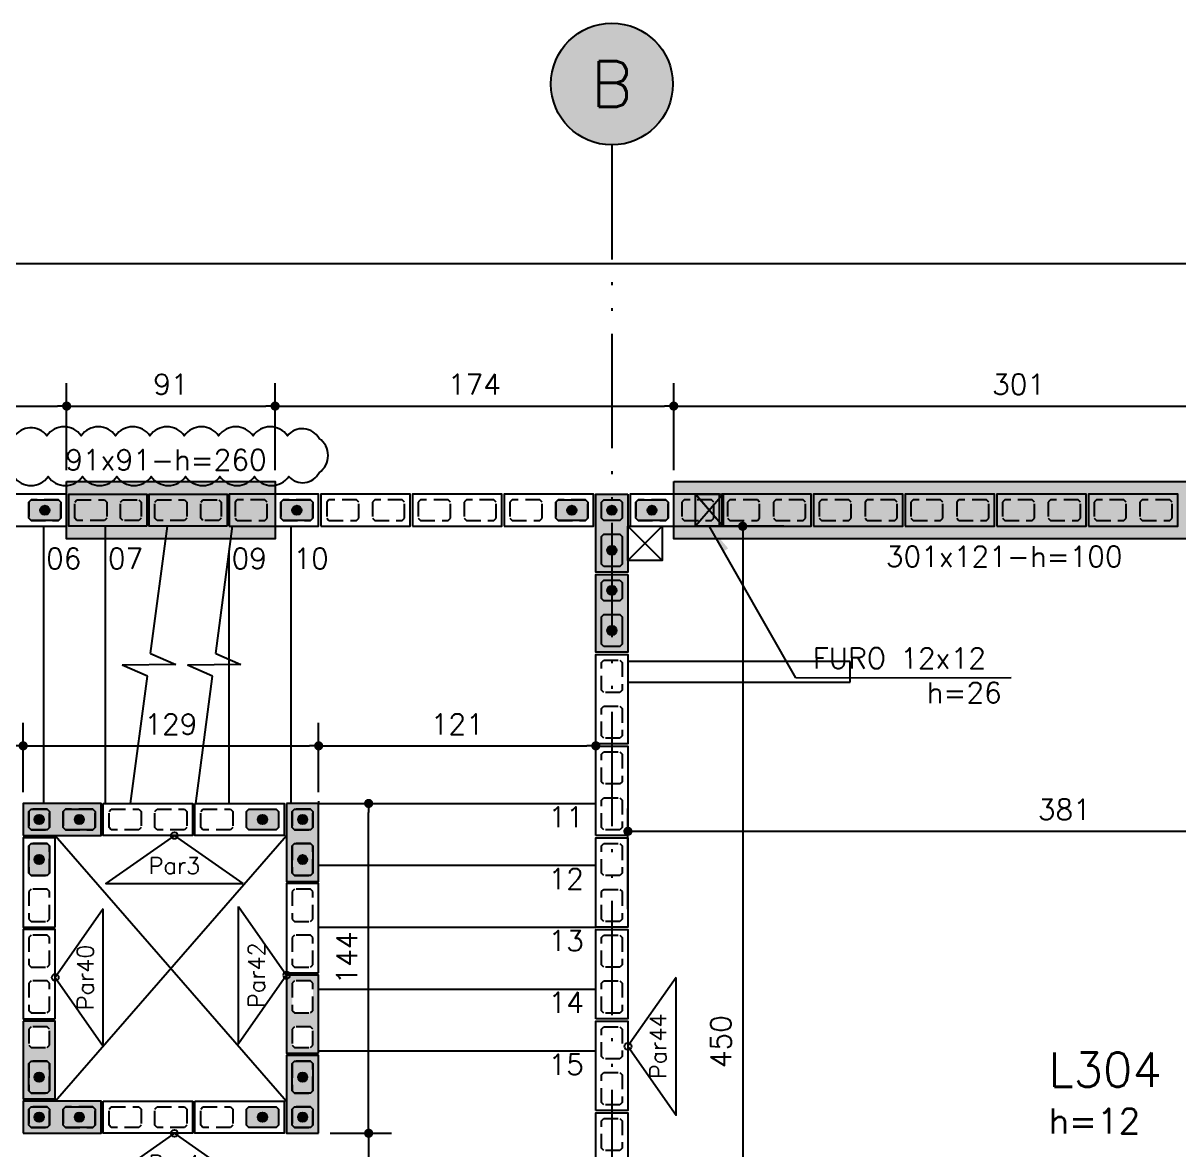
# Model space of a CAD drawing. Extents: x -14651 to 11095, y -4567 to -1290.
# Drawn here: x 2210 to 2714, y -3301 to -2809 of the extents above; entities that cross this region are included whole.
import ezdxf
from ezdxf.enums import TextEntityAlignment as Align

# ---------------------------------------------------------------- set-up
doc = ezdxf.new("R2010")
doc.units = 0
doc.header["$LTSCALE"] = 25
doc.linetypes.add('DASHED2', pattern=[0.375, 0.25, -0.125])
doc.linetypes.add('ESTILO_TQS_0004', pattern=[3.3, 2, -0.4, 0.05, -0.4, 0.05, -0.4])
for name, color, linetype in [('213', 252, 'Continuous'), ('241', 2, 'Continuous'), ('247', 50, 'Continuous'), ('248', 100, 'Continuous'), ('ABERTURAS', 53, 'Continuous'), ('ac-furo', 170, 'Continuous'), ('ALVENARIA NÃO ESTRUTURAL', 242, 'Continuous'), ('Arranque', 14, 'Continuous'), ('COTA', 1, 'Continuous'), ('EIXOS', 1, 'ESTILO_TQS_0004'), ('FERRO', 5, 'Continuous'), ('H2', 252, 'Continuous'), ('H4', 254, 'Continuous'), ('IND-EIXOS', 2, 'Continuous'), ('L-D', 2, 'Continuous'), ('L-N', 4, 'Continuous'), ('Linha_fina', 1, 'Continuous'), ('Pena_1', 1, 'Continuous'), ('Pena_2', 2, 'Continuous'), ('PENA_6', 6, 'Continuous'), ('T1', 2, 'Continuous'), ('TEXT-EIXOS', 3, 'Continuous'), ('TJANELA', 2, 'Continuous'), ('VIGA', 3, 'Continuous')]:
    doc.layers.add(name, color=color, linetype=linetype)
doc.styles.add('COTA', font='romans.shx')
doc.styles.get("Standard").update_dxf_attribs({"font": 'romans.shx'})
doc.styles.add('Texto1', font='romans.shx', dxfattribs={"height": 9})
doc.dimstyles.new('forma', dxfattribs={"dimscale": 5, "dimtxt": 1.8, "dimasz": 0.8, "dimexe": 2, "dimexo": 1, "dimgap": 1, "dimtad": 1, "dimdec": 1, "dimzin": 9, "dimtxsty": 'COTA', "dimblk1": 'DOT', "dimblk2": 'DOT', "dimsah": 1, "dimcen": 0, "dimdle": 1, "dimclrd": 256, "dimclre": 256, "dimclrt": 2, "dimadec": 0, "dimazin": 0, "dimtfac": 1, "dimtdec": 0, "dimtmove": 0, "dimatfit": 3, "dimfxl": 1, "dimtolj": 1, "dimtzin": 0, "dimarcsym": 0})

# ---------------------------------------------------------------- blocks, each defined once
blk = doc.blocks.new('P4015', base_point=(5842102.11612, -8124149.02973))
blk.add_lwpolyline([(5842082.61612, -8124156.02973), (5842121.61612, -8124156.02973), (5842121.61612, -8124142.02973), (5842082.61612, -8124142.02973), (5842082.61612, -8124156.02973)])
at = {"color": 1, "linetype": 'DASHED2'}
for points in [[(5842085.11612, -8124152.52973), (5842086.11612, -8124153.52973), (5842098.11612, -8124153.52973), (5842099.11612, -8124152.52973), (5842099.11612, -8124145.52973), (5842098.11612, -8124144.52973), (5842086.11612, -8124144.52973), (5842085.11612, -8124145.52973), (5842085.11612, -8124152.52973)], [(5842105.11612, -8124152.52973), (5842106.11612, -8124153.52973), (5842118.11612, -8124153.52973), (5842119.11612, -8124152.52973), (5842119.11612, -8124145.52973), (5842118.11612, -8124144.52973), (5842106.11612, -8124144.52973), (5842105.11612, -8124145.52973), (5842105.11612, -8124152.52973)]]:
    blk.add_lwpolyline(points, dxfattribs=at)
blk = doc.blocks.new('P3515')
at = {"layer": '248'}
h = blk.add_hatch(color=100, dxfattribs=at)
h.paths.add_polyline_path([(17, 7), (-17, 7), (-17, -7), (17, -7)])
h.paths.add_polyline_path([(-5.5, -3.5), (-6.5, -4.5), (-13.5, -4.5), (-14.5, -3.5), (-14.5, 3.5), (-13.5, 4.5), (-6.5, 4.5), (-5.5, 3.5)], flags=16)
h.paths.add_polyline_path([(0.5, 3.5), (1.5, 4.5), (13.5, 4.5), (14.5, 3.5), (14.5, -3.5), (13.5, -4.5), (1.5, -4.5), (0.5, -3.5)], flags=16)
blk.add_lwpolyline([(-17, -7), (17, -7), (17, 7), (-17, 7), (-17, -7)])
at = {"color": 1, "linetype": 'DASHED2'}
for points in [[(-14.5, -3.5), (-13.5, -4.5), (-6.5, -4.5), (-5.5, -3.5), (-5.5, 3.5), (-6.5, 4.5), (-13.5, 4.5), (-14.5, 3.5), (-14.5, -3.5)], [(0.5, -3.5), (1.5, -4.5), (13.5, -4.5), (14.5, -3.5), (14.5, 3.5), (13.5, 4.5), (1.5, 4.5), (0.5, 3.5), (0.5, -3.5)]]:
    blk.add_lwpolyline(points, dxfattribs=at)
blk = doc.blocks.new('_IDNPAR_2')
at = {"color": 3}
blk.add_lwpolyline([(1, -0.7), (0, 0), (-1, -0.7)], close=True, dxfattribs=at)
blk.add_circle((0, 0), 0.05, dxfattribs=at)
at = {"layer": '247', "color": 2, "style": 'COTA', "flags": 8}
blk.add_attdef('ID', text='', height=0.24, dxfattribs=at).set_placement((0, -0.438), align=Align.MIDDLE_CENTER)
blk = doc.blocks.new('GR-1409')
at = {"layer": '213'}
h = blk.add_hatch(color=256, dxfattribs=at)
h.paths.add_polyline_path([(-6, 4.5), (-7, 3.5), (-7, -3.5), (-6, -4.5), (6, -4.5), (7, -3.5), (7, 3.5), (6, 4.5)])
h.paths.add_polyline_path([(-2, 0, 1), (2, 0, 1)], flags=16)
at = {"layer": 'Arranque'}
blk.add_hatch(color=256, dxfattribs=at).paths.add_polyline_path([(-2, 0, 1), (2, 0, 1)])
at = {"layer": '213'}
blk.add_lwpolyline([(-7, 3.5), (-6, 4.5), (6, 4.5), (7, 3.5), (7, -3.5), (6, -4.5), (-6, -4.5), (-7, -3.5), (-7, 3.5)], dxfattribs=at)
at = {"layer": 'FERRO', "linetype": 'Continuous'}
blk.add_circle((0, 0), 2, dxfattribs=at)
blk = doc.blocks.new('GR-0909')
at = {"layer": '213'}
h = blk.add_hatch(color=256, dxfattribs=at)
h.paths.add_polyline_path([(3.5, -4.5), (4.5, -3.5), (4.500001, 3.5), (3.500001, 4.5), (-3.499999, 4.5), (-4.499999, 3.5), (-4.5, -3.5), (-3.5, -4.5)])
h.paths.add_polyline_path([(-2, 0, -1), (2, 0, -1)], flags=16)
at = {"layer": 'Arranque'}
blk.add_hatch(color=256, dxfattribs=at).paths.add_polyline_path([(2, 0, 1), (-2, 0, 1)])
at = {"layer": '213'}
blk.add_lwpolyline([(3.500001, 4.5), (4.500001, 3.5), (4.5, -3.5), (3.5, -4.5), (-3.5, -4.5), (-4.5, -3.5), (-4.499999, 3.5), (-3.499999, 4.5), (3.500001, 4.5)], dxfattribs=at)
at = {"layer": 'FERRO', "linetype": 'Continuous'}
blk.add_circle((0, 0), 2, dxfattribs=at)
blk = doc.blocks.new('_Dot')
at = {"color": 0, "linetype": 'ByBlock', "lineweight": -2}
blk.add_line((-0.5, 0), (-1, 0), dxfattribs=at)
at = {"color": 0, "linetype": 'ByBlock', "const_width": 0.5}
blk.add_lwpolyline([(-0.25, 0, 1), (0.25, 0, 1)], format="xyb", close=True, dxfattribs=at)
blk = doc.blocks.new('*D82')
at = {"layer": 'COTA', "lineweight": -2, "transparency": 16777216}
for p, q in [((2039.52, -3004.1), (2039.52, -2966.13)), ((2228.52, -3004.1), (2228.52, -2966.13)), ((2043.52, -2976.13), (2224.52, -2976.13))]:
    blk.add_line(p, q, dxfattribs=at)
at = {"layer": 'Defpoints', "color": 0, "transparency": 16777216}
for p in [(2228.52, -2976.13), (2039.52, -3009.1), (2228.52, -3009.1)]:
    blk.add_point(p, dxfattribs=at)
at = {"layer": 'COTA', "lineweight": -2, "transparency": 16777216, "xscale": 4, "yscale": 4, "zscale": 4, "rotation": 180}
blk.add_blockref('_Dot', (2039.52, -2976.13), dxfattribs=at)
at = {"layer": 'COTA', "lineweight": -2, "transparency": 16777216, "xscale": 4, "yscale": 4, "zscale": 4}
blk.add_blockref('_Dot', (2228.52, -2976.13), dxfattribs=at)
at = {"layer": 'COTA', "color": 2, "transparency": 16777216, "insert": (2134.02, -2966.63), "char_height": 9, "attachment_point": 5, "style": 'COTA'}
blk.add_mtext('\\A1;189 ', dxfattribs=at)
blk = doc.blocks.new('*D83')
at = {"layer": 'COTA', "lineweight": -2, "transparency": 16777216}
for p, q in [((2228.52, -3004.1), (2228.52, -2966.13)), ((2319.52, -3004.1), (2319.52, -2966.13)), ((2232.52, -2976.13), (2315.52, -2976.13))]:
    blk.add_line(p, q, dxfattribs=at)
at = {"layer": 'Defpoints', "color": 0, "transparency": 16777216}
for p in [(2319.52, -2976.13), (2228.52, -3009.1), (2319.52, -3009.1)]:
    blk.add_point(p, dxfattribs=at)
at = {"layer": 'COTA', "lineweight": -2, "transparency": 16777216, "xscale": 4, "yscale": 4, "zscale": 4, "rotation": 180}
blk.add_blockref('_Dot', (2228.52, -2976.13), dxfattribs=at)
at = {"layer": 'COTA', "lineweight": -2, "transparency": 16777216, "xscale": 4, "yscale": 4, "zscale": 4}
blk.add_blockref('_Dot', (2319.52, -2976.13), dxfattribs=at)
at = {"layer": 'COTA', "color": 2, "transparency": 16777216, "insert": (2274.02, -2966.63), "char_height": 9, "attachment_point": 5, "style": 'COTA'}
blk.add_mtext('\\A1;91 ', dxfattribs=at)
blk = doc.blocks.new('*D84')
at = {"layer": 'COTA', "lineweight": -2, "transparency": 16777216}
for p, q in [((2319.52, -3004.1), (2319.52, -2966.13)), ((2493.52, -3004.1), (2493.52, -2966.13)), ((2323.52, -2976.13), (2489.52, -2976.13))]:
    blk.add_line(p, q, dxfattribs=at)
at = {"layer": 'Defpoints', "color": 0, "transparency": 16777216}
for p in [(2493.52, -2976.13), (2319.52, -3009.1), (2493.52, -3009.1)]:
    blk.add_point(p, dxfattribs=at)
at = {"layer": 'COTA', "lineweight": -2, "transparency": 16777216, "xscale": 4, "yscale": 4, "zscale": 4, "rotation": 180}
blk.add_blockref('_Dot', (2319.52, -2976.13), dxfattribs=at)
at = {"layer": 'COTA', "lineweight": -2, "transparency": 16777216, "xscale": 4, "yscale": 4, "zscale": 4}
blk.add_blockref('_Dot', (2493.52, -2976.13), dxfattribs=at)
at = {"layer": 'COTA', "color": 2, "transparency": 16777216, "insert": (2406.52, -2966.63), "char_height": 9, "attachment_point": 5, "style": 'COTA'}
blk.add_mtext('\\A1;174 ', dxfattribs=at)
blk = doc.blocks.new('*D85')
at = {"layer": 'COTA', "lineweight": -2, "transparency": 16777216}
for p, q in [((2493.52, -3004.1), (2493.52, -2966.13)), ((2794.52, -3004.1), (2794.52, -2966.13)), ((2497.52, -2976.13), (2790.52, -2976.13))]:
    blk.add_line(p, q, dxfattribs=at)
at = {"layer": 'Defpoints', "color": 0, "transparency": 16777216}
for p in [(2794.52, -2976.13), (2493.52, -3009.1), (2794.52, -3009.1)]:
    blk.add_point(p, dxfattribs=at)
at = {"layer": 'COTA', "lineweight": -2, "transparency": 16777216, "xscale": 4, "yscale": 4, "zscale": 4, "rotation": 180}
blk.add_blockref('_Dot', (2493.52, -2976.13), dxfattribs=at)
at = {"layer": 'COTA', "lineweight": -2, "transparency": 16777216, "xscale": 4, "yscale": 4, "zscale": 4}
blk.add_blockref('_Dot', (2794.52, -2976.13), dxfattribs=at)
at = {"layer": 'COTA', "color": 2, "transparency": 16777216, "insert": (2644.02, -2966.63), "char_height": 9, "attachment_point": 5, "style": 'COTA'}
blk.add_mtext('\\A1;301 ', dxfattribs=at)
blk = doc.blocks.new('*D92')
at = {"layer": 'COTA', "lineweight": -2, "transparency": 16777216}
for p, q in [((449.52, -3009.6), (449.52, -2903.84)), ((3258.52, -3009.6), (3258.52, -2903.84)), ((453.52, -2913.84), (3254.52, -2913.84))]:
    blk.add_line(p, q, dxfattribs=at)
at = {"layer": 'Defpoints', "color": 0, "transparency": 16777216}
for p in [(3258.52, -2913.84), (449.52, -3014.6), (3258.52, -3014.6)]:
    blk.add_point(p, dxfattribs=at)
at = {"layer": 'COTA', "lineweight": -2, "transparency": 16777216, "xscale": 4, "yscale": 4, "zscale": 4, "rotation": 180}
blk.add_blockref('_Dot', (449.52, -2913.84), dxfattribs=at)
at = {"layer": 'COTA', "lineweight": -2, "transparency": 16777216, "xscale": 4, "yscale": 4, "zscale": 4}
blk.add_blockref('_Dot', (3258.52, -2913.84), dxfattribs=at)
at = {"layer": 'COTA', "color": 2, "transparency": 16777216, "insert": (1854.02, -2904.34), "char_height": 9, "attachment_point": 5, "style": 'COTA'}
blk.add_mtext('\\A1;2809 ', dxfattribs=at)
blk = doc.blocks.new('A$Cf20c1e06')
at = {"layer": 'ALVENARIA NÃO ESTRUTURAL'}
for p, q in [((25.6027, 13.0453), (24.6327, 13.0453)), ((24.6327, 13.0453), (24.6327, 12.9553)), ((25.6027, 12.9553), (25.6027, 13.0453)), ((24.6327, 12.9553), (25.6027, 12.9553))]:
    blk.add_line(p, q, dxfattribs=at)
blk = doc.blocks.new('furo 12 x12')
at = {"layer": 'H2'}
for points in [[(-1405.39, -3672.05), (-1399.38, -3665.04), (-1411.38, -3665.04)], [(-1411.38, -3679.04), (-1405.39, -3672.05), (-1411.38, -3665.04)], [(-1399.38, -3679.08), (-1399.38, -3665.04), (-1405.39, -3672.05)], [(-1405.39, -3672.05), (-1411.38, -3679.04), (-1411.38, -3679.08), (-1399.38, -3679.08)]]:
    blk.add_hatch(color=256, dxfattribs=at).paths.add_polyline_path(points)
at = {"layer": 'Pena_2', "ltscale": 0.5}
blk.add_lwpolyline([(-1411.38, -3665.04), (-1399.38, -3665.04), (-1399.38, -3679.08), (-1411.38, -3679.08)], close=True, dxfattribs=at)
at = {"layer": 'VIGA', "ltscale": 0.5}
for p, q in [((-1399.38, -3665.04), (-1411.38, -3679.04)), ((-1399.38, -3679.08), (-1411.38, -3665.04))]:
    blk.add_line(p, q, dxfattribs=at)
blk = doc.blocks.new('ss')
at = {"layer": 'Linha_fina'}
blk.add_solid([(0, 0), (-2.5, -0.29), (-2.5, 0.3)], dxfattribs=at)
blk = doc.blocks.new('*D212')
at = {"layer": 'COTA', "lineweight": -2, "transparency": 16777216}
for p, q in [((2541.61, -3028.6), (2513.62, -3028.6)), ((2523.62, -3032.6), (2523.62, -3474.6)), ((2541.61, -3478.6), (2513.62, -3478.6))]:
    blk.add_line(p, q, dxfattribs=at)
at = {"layer": 'Defpoints', "color": 0, "transparency": 16777216}
for p in [(2546.61, -3028.6), (2523.62, -3478.6), (2546.61, -3478.6)]:
    blk.add_point(p, dxfattribs=at)
at = {"layer": 'COTA', "lineweight": -2, "transparency": 16777216, "xscale": 4, "yscale": 4, "zscale": 4}
for p, rotation in [((2523.62, -3028.6), 90), ((2523.62, -3478.6), 270)]:
    blk.add_blockref('_Dot', p, dxfattribs=dict(at, rotation=rotation))
at = {"layer": 'COTA', "color": 2, "transparency": 16777216, "insert": (2514.12, -3253.6), "char_height": 9, "attachment_point": 5, "rotation": 90, "style": 'COTA'}
blk.add_mtext('\\A1;450 ', dxfattribs=at)
blk = doc.blocks.new('*D230')
at = {"layer": 'COTA', "lineweight": -2, "transparency": 16777216}
for p, q in [((2473.52, -3195.79), (2473.52, -3151.76)), ((2854.52, -3195.79), (2854.52, -3151.76)), ((2477.52, -3161.76), (2850.52, -3161.76))]:
    blk.add_line(p, q, dxfattribs=at)
at = {"layer": 'Defpoints', "color": 0, "transparency": 16777216}
for p in [(2854.52, -3161.76), (2473.52, -3200.79), (2854.52, -3200.79)]:
    blk.add_point(p, dxfattribs=at)
at = {"layer": 'COTA', "lineweight": -2, "transparency": 16777216, "xscale": 4, "yscale": 4, "zscale": 4, "rotation": 180}
blk.add_blockref('_Dot', (2473.52, -3161.76), dxfattribs=at)
at = {"layer": 'COTA', "lineweight": -2, "transparency": 16777216, "xscale": 4, "yscale": 4, "zscale": 4}
blk.add_blockref('_Dot', (2854.52, -3161.76), dxfattribs=at)
at = {"layer": 'COTA', "color": 2, "transparency": 16777216, "insert": (2664.02, -3152.26), "char_height": 9, "attachment_point": 5, "style": 'COTA'}
blk.add_mtext('\\A1;381 ', dxfattribs=at)
blk = doc.blocks.new('*D255')
at = {"layer": 'COTA', "lineweight": -2, "transparency": 16777216}
for p, q in [((2343.52, -3293.57), (2370.34, -3293.57)), ((2360.34, -3297.57), (2360.34, -3495.6)), ((2382.67, -3499.6), (2350.34, -3499.6))]:
    blk.add_line(p, q, dxfattribs=at)
at = {"layer": 'Defpoints', "color": 0, "transparency": 16777216}
for p in [(2338.52, -3293.57), (2360.34, -3499.6), (2387.67, -3499.6)]:
    blk.add_point(p, dxfattribs=at)
at = {"layer": 'COTA', "lineweight": -2, "transparency": 16777216, "xscale": 4, "yscale": 4, "zscale": 4}
for p, rotation in [((2360.34, -3293.57), 90), ((2360.34, -3499.6), 270)]:
    blk.add_blockref('_Dot', p, dxfattribs=dict(at, rotation=rotation))
at = {"layer": 'COTA', "color": 2, "transparency": 16777216, "insert": (2350.84, -3396.58), "char_height": 9, "attachment_point": 5, "rotation": 90, "style": 'COTA'}
blk.add_mtext('\\A1;206 ', dxfattribs=at)
blk = doc.blocks.new('interrup')
at = {"layer": 'Linha_fina'}
for p, q in [((-1, 0), (-0.33, 2.31)), ((0.33, -2.31), (-0.33, 2.31)), ((1, 0), (0.33, -2.31))]:
    blk.add_line(p, q, dxfattribs=at)
blk = doc.blocks.new('*D282')
at = {"layer": 'COTA', "lineweight": -2, "transparency": 16777216}
for p, q in [((2343.52, -3149.6), (2370.34, -3149.6)), ((2360.34, -3289.57), (2360.34, -3153.6)), ((2343.52, -3293.57), (2370.34, -3293.57))]:
    blk.add_line(p, q, dxfattribs=at)
at = {"layer": 'Defpoints', "color": 0, "transparency": 16777216}
for p in [(2338.52, -3149.6), (2360.34, -3149.6), (2338.52, -3293.57)]:
    blk.add_point(p, dxfattribs=at)
at = {"layer": 'COTA', "lineweight": -2, "transparency": 16777216, "xscale": 4, "yscale": 4, "zscale": 4}
for p, rotation in [((2360.34, -3149.6), 90), ((2360.34, -3293.57), 270)]:
    blk.add_blockref('_Dot', p, dxfattribs=dict(at, rotation=rotation))
at = {"layer": 'COTA', "color": 2, "transparency": 16777216, "insert": (2350.84, -3217.08), "char_height": 9, "attachment_point": 5, "rotation": 90, "style": 'COTA'}
blk.add_mtext('\\A1;144 ', dxfattribs=at)
blk = doc.blocks.new('*D283')
at = {"layer": 'COTA', "lineweight": -2, "transparency": 16777216}
for p, q in [((2088.52, -3144.6), (2088.52, -3114.45)), ((2209.52, -3144.6), (2209.52, -3114.45)), ((2092.52, -3124.45), (2205.52, -3124.45))]:
    blk.add_line(p, q, dxfattribs=at)
at = {"layer": 'Defpoints', "color": 0, "transparency": 16777216}
for p in [(2209.52, -3124.45), (2088.52, -3149.6), (2209.52, -3149.6)]:
    blk.add_point(p, dxfattribs=at)
at = {"layer": 'COTA', "lineweight": -2, "transparency": 16777216, "xscale": 4, "yscale": 4, "zscale": 4, "rotation": 180}
blk.add_blockref('_Dot', (2088.52, -3124.45), dxfattribs=at)
at = {"layer": 'COTA', "lineweight": -2, "transparency": 16777216, "xscale": 4, "yscale": 4, "zscale": 4}
blk.add_blockref('_Dot', (2209.52, -3124.45), dxfattribs=at)
at = {"layer": 'COTA', "color": 2, "transparency": 16777216, "insert": (2149.02, -3114.95), "char_height": 9, "attachment_point": 5, "style": 'COTA'}
blk.add_mtext('\\A1;121 ', dxfattribs=at)
blk = doc.blocks.new('*D284')
at = {"layer": 'COTA', "lineweight": -2, "transparency": 16777216}
for p, q in [((2209.52, -3144.6), (2209.52, -3114.45)), ((2338.52, -3144.6), (2338.52, -3114.45)), ((2213.52, -3124.45), (2334.52, -3124.45))]:
    blk.add_line(p, q, dxfattribs=at)
at = {"layer": 'Defpoints', "color": 0, "transparency": 16777216}
for p in [(2338.52, -3124.45), (2209.52, -3149.6), (2338.52, -3149.6)]:
    blk.add_point(p, dxfattribs=at)
at = {"layer": 'COTA', "lineweight": -2, "transparency": 16777216, "xscale": 4, "yscale": 4, "zscale": 4, "rotation": 180}
blk.add_blockref('_Dot', (2209.52, -3124.45), dxfattribs=at)
at = {"layer": 'COTA', "lineweight": -2, "transparency": 16777216, "xscale": 4, "yscale": 4, "zscale": 4}
blk.add_blockref('_Dot', (2338.52, -3124.45), dxfattribs=at)
at = {"layer": 'COTA', "color": 2, "transparency": 16777216, "insert": (2274.02, -3114.95), "char_height": 9, "attachment_point": 5, "style": 'COTA'}
blk.add_mtext('\\A1;129 ', dxfattribs=at)
blk = doc.blocks.new('*D285')
at = {"layer": 'COTA', "lineweight": -2, "transparency": 16777216}
for p, q in [((2338.52, -3144.6), (2338.52, -3114.45)), ((2459.52, -3144.6), (2459.52, -3114.45)), ((2342.52, -3124.45), (2455.52, -3124.45))]:
    blk.add_line(p, q, dxfattribs=at)
at = {"layer": 'Defpoints', "color": 0, "transparency": 16777216}
for p in [(2459.52, -3124.45), (2338.52, -3149.6), (2459.52, -3149.6)]:
    blk.add_point(p, dxfattribs=at)
at = {"layer": 'COTA', "lineweight": -2, "transparency": 16777216, "xscale": 4, "yscale": 4, "zscale": 4, "rotation": 180}
blk.add_blockref('_Dot', (2338.52, -3124.45), dxfattribs=at)
at = {"layer": 'COTA', "lineweight": -2, "transparency": 16777216, "xscale": 4, "yscale": 4, "zscale": 4}
blk.add_blockref('_Dot', (2459.52, -3124.45), dxfattribs=at)
at = {"layer": 'COTA', "color": 2, "transparency": 16777216, "insert": (2399.02, -3114.95), "char_height": 9, "attachment_point": 5, "style": 'COTA'}
blk.add_mtext('\\A1;121 ', dxfattribs=at)

msp = doc.modelspace()

# ---------------------------------------------------------------- hatches: boundary and pattern name
at = {"layer": 'ABERTURAS', "transparency": 33554457}
for points in [[(2228.52, -3009.1), (2319.52, -3009.1), (2319.52, -3034.1), (2228.52, -3034.1)], [(2493.52, -3009.1), (2794.52, -3009.1), (2794.52, -3034.1), (2493.52, -3034.1)]]:
    msp.add_hatch(color=256, dxfattribs=at).paths.add_polyline_path(points)
at = {"layer": 'H4'}
h = msp.add_hatch(color=256, dxfattribs=at)
edge = h.paths.add_edge_path()
edge.add_arc((2466.52, -2835.54), 26.59, 0, 360)

# ---------------------------------------------------------------- linework, layer by layer
at = {"layer": '241'}
msp.add_line((2338.52, -3148.6), (2338.52, -3149.6), dxfattribs=at)
for points in [[(2218.52, -3149.6), (2218.52, -3028.6)], [(2245.52, -3149.6), (2245.52, -3028.6)], [(2326.52, -3149.6), (2326.52, -3028.6)], [(2299.52, -3149.6), (2299.52, -3039.45)], [(2338.52, -3149.6), (2459.52, -3149.6)], [(2338.52, -3176.6), (2459.52, -3176.6)], [(2338.52, -3203.6), (2459.52, -3203.6)], [(2338.52, -3230.6), (2459.52, -3230.6)], [(2338.52, -3257.6), (2459.52, -3257.6)]]:
    msp.add_lwpolyline(points, dxfattribs=at)
at = {"layer": 'ABERTURAS'}
for points in [[(2228.52, -3009.1), (2319.52, -3009.1), (2319.52, -3034.1), (2228.52, -3034.1)], [(2493.52, -3009.1), (2794.52, -3009.1), (2794.52, -3034.1), (2493.52, -3034.1)]]:
    msp.add_lwpolyline(points, close=True, dxfattribs=at)
at = {"layer": 'ac-furo'}
for p, q in [((2515.03, -3014.6), (2503.03, -3028.6)), ((2503.03, -3014.6), (2515.03, -3028.6)), ((2515.06, -3014.6), (2503.06, -3028.6)), ((2503.06, -3014.6), (2515.06, -3028.6))]:
    msp.add_line(p, q, dxfattribs=at)
for points in [[(2503.03, -3014.6), (2515.03, -3014.6), (2515.03, -3028.6), (2503.03, -3028.6)], [(2503.06, -3014.6), (2515.06, -3014.6), (2515.06, -3028.6), (2503.06, -3028.6)]]:
    msp.add_lwpolyline(points, close=True, dxfattribs=at)
at = {"layer": 'EIXOS'}
msp.add_line((2466.52, -2862.07), (2466.52, -4320.64), dxfattribs=at)
at = {"layer": 'IND-EIXOS'}
msp.add_circle((2466.52, -2835.54), 26.59, dxfattribs=at)
at = {"layer": 'Linha_fina'}
for p, q in [((2265.13, -3084.14), (2272.52, -3028.6)), ((2293.57, -3084.14), (2300.96, -3028.6)), ((2546.82, -3094.73), (2509.09, -3028.67)), ((2256.42, -3149.6), (2263.81, -3094.05)), ((2284.86, -3149.6), (2292.25, -3094.05)), ((2546.82, -3094.73), (2640.79, -3094.65))]:
    msp.add_line(p, q, dxfattribs=at)
for points in [[(2223.52, -3279.57), (2324.52, -3163.6)], [(2223.52, -3163.6), (2324.52, -3279.57)]]:
    msp.add_lwpolyline(points, dxfattribs=at)
at = {"layer": 'Pena_1'}
for points in [[(2473.52, -3028.6), (2488.52, -3028.6), (2488.52, -3043.6), (2473.52, -3043.6), (2473.52, -3028.6)], [(2473.52, -3028.6), (2488.52, -3043.6)], [(2488.52, -3028.6), (2473.52, -3043.6)]]:
    msp.add_lwpolyline(points, dxfattribs=at)
at = {"layer": 'PENA_6'}
msp.add_lwpolyline([(2205.45, -3006.91, 0.520567), (2220.45, -3006.91, 0.520567), (2235.45, -3006.91, 0.520567), (2250.45, -3006.91, 0.520567), (2265.45, -3006.91, 0.520567), (2280.45, -3006.91, 0.520567), (2295.45, -3006.91, 0.520567), (2310.45, -3006.91, 0.520567), (2325.45, -3006.91, 0.520567), (2338.74, -3005.21, 0.520567), (2338.74, -2990.21, 0.520567), (2324.87, -2989.08, 0.520567), (2309.87, -2989.08, 0.520567), (2294.87, -2989.08, 0.520567), (2279.87, -2989.08, 0.520567), (2264.87, -2989.08, 0.520567), (2249.87, -2989.08, 0.520567), (2234.87, -2989.08, 0.520567), (2219.87, -2989.08, 0.520567), (2205.45, -2989.67, 0.520567)], format="xyb", close=True, dxfattribs=at)

# ---------------------------------------------------------------- block references
for name, p in [('GR-1409', (2219.02, -3021.6)), ('GR-1409', (2329.02, -3021.6)), ('GR-1409', (2449.02, -3021.6)), ('GR-0909', (2466.52, -3021.6)), ('GR-1409', (2484.02, -3021.6)), ('GR-0909', (2466.52, -3056.6)), ('GR-0909', (2216.52, -3156.6)), ('GR-1409', (2234.02, -3156.6)), ('GR-1409', (2314.02, -3156.6)), ('GR-0909', (2331.52, -3156.6)), ('GR-0909', (2216.52, -3286.57)), ('GR-1409', (2234.02, -3286.57)), ('GR-1409', (2314.02, -3286.57)), ('GR-0909', (2331.52, -3286.57))]:
    msp.add_blockref(name, p)
at = {"rotation": 90}
for p in [(2466.52, -3039.1), (2466.52, -3074.1), (2216.52, -3174.07), (2331.52, -3174.1), (2216.52, -3269.07), (2331.52, -3269.07)]:
    msp.add_blockref('GR-1409', p, dxfattribs=at)
at = {"layer": '241'}
for name, p in [('P4015', (2209.02, -3021.6)), ('P4015', (2319.02, -3021.6)), ('P4015', (2359.02, -3021.6)), ('P4015', (2399.02, -3021.6)), ('P4015', (2439.02, -3021.6)), ('P4015', (2494.02, -3021.6)), ('P4015', (2534.02, -3021.6)), ('P4015', (2574.02, -3021.6)), ('P4015', (2614.02, -3021.6)), ('P4015', (2654.02, -3021.6)), ('P4015', (2694.02, -3021.6)), ('P3515', (2226.52, -3156.6)), ('P3515', (2226.52, -3286.57))]:
    msp.add_blockref(name, p, dxfattribs=at)
at = {"layer": '241', "xscale": -1}
for p in [(2246.52, -3021.6), (2281.52, -3021.6)]:
    msp.add_blockref('P3515', p, dxfattribs=at)
for name, p, rotation in [('P3515', (2466.52, -3031.6), 90), ('P3515', (2466.52, -3066.6), 90), ('P4015', (2466.52, -3104.1), 270), ('P4015', (2466.52, -3144.1), 270), ('P4015', (2264.02, -3156.6), 180), ('P4015', (2304.02, -3156.6), 180), ('P4015', (2466.52, -3184.1), 270), ('P4015', (2466.52, -3224.1), 270), ('P4015', (2466.52, -3264.1), 270), ('P4015', (2264.02, -3286.57), 180), ('P4015', (2304.02, -3286.57), 180), ('P4015', (2466.52, -3304.1), 270)]:
    msp.add_blockref(name, p, dxfattribs=dict(at, rotation=rotation))
at = {"layer": '241'}
for name, p, rotation in [('P3515', (2331.52, -3166.6), 269.9999999964274), ('P4015', (2216.52, -3184.07), 90.00000000011893), ('P4015', (2331.52, -3204.07), 89.99999999642739), ('P4015', (2216.52, -3224.07), 90.00000000011893), ('P3515', (2331.52, -3241.57), 89.99999999642738), ('P3515', (2216.52, -3261.57), 270.0000000001189), ('P3515', (2331.52, -3276.57), 89.99999999642738)]:
    msp.add_blockref(name, p, dxfattribs=dict(at, rotation=rotation))
at = {"layer": '247', "linetype": 'Continuous', "xscale": 30, "yscale": 30, "zscale": 30}
for p, values in [((2275.57, -3163.6), {'ID': 'Par3'}), ((2275.57, -3293.57), {'ID': 'Par4'})]:
    msp.add_blockref('_IDNPAR_2', p, dxfattribs=at).add_auto_attribs(values)
at = {"layer": '247', "linetype": 'Continuous', "xscale": 30, "yscale": 30, "zscale": 30, "rotation": 90}
for p, values in [((2223.52, -3225.56), {'ID': 'Par40'}), ((2473.52, -3255.61), {'ID': 'Par44'})]:
    msp.add_blockref('_IDNPAR_2', p, dxfattribs=at).add_auto_attribs(values)
at = {"layer": '247', "linetype": 'Continuous'}
ref = msp.add_blockref('_IDNPAR_2', (2324.52, -3224.57), dxfattribs=dict(at, xscale=-30, yscale=30, zscale=30, rotation=270))
ref.add_attrib('ID', 'Par42', dxfattribs={"color": 2, "height": 7.2, "rotation": 90, "style": 'COTA', "flags": 8}).set_placement((2311.37, -3224.57), align=Align.MIDDLE_CENTER)
at = {"layer": 'COTA'}
msp.add_blockref('furo 12 x12', (3914.44, 650.45), dxfattribs=at)
at = {"layer": 'COTA', "xscale": 100, "yscale": 100, "zscale": 100}
msp.add_blockref('A$Cf20c1e06', (10.24, -4392.13), dxfattribs=at)
at = {"layer": 'COTA', "xscale": -4.999999999999998, "yscale": 4.999999999999998, "zscale": 4.999999999999998, "rotation": 303.7081126267902}
msp.add_blockref('ss', (2509.09, -3028.67), dxfattribs=at)
at = {"layer": 'Linha_fina', "xscale": 5, "yscale": 5, "zscale": 5, "rotation": 82.42010183}
for p in [(2264.47, -3089.1), (2292.91, -3089.1)]:
    msp.add_blockref('interrup', p, dxfattribs=at)

# ---------------------------------------------------------------- texts
at = {"layer": 'L-D'}
msp.add_text('h=12', height=11, dxfattribs=at).set_placement((2657.09, -3293.73))
at = {"layer": 'L-N'}
msp.add_text('L304', height=15, dxfattribs=at).set_placement((2657.09, -3273.33))
at = {"layer": 'T1', "style": 'Texto1'}
for s, p in [('06', (2227.23, -3047.18)), ('07', (2254.23, -3047.18)), ('09', (2308.23, -3047.18)), ('10', (2335.23, -3047.18)), ('11', (2446.57, -3160.01, 0.04)), ('12', (2446.57, -3187.01, 0.04)), ('13', (2446.57, -3214.01, 0.04)), ('14', (2446.57, -3241.01, 0.04)), ('15', (2446.57, -3268.01, 0.04))]:
    msp.add_text(s, height=9, dxfattribs=at).set_placement(p, align=Align.CENTER)
for s, p in [('FURO 12x12', (2554.22, -3090.69)), ('h=26', (2603.93, -3105.76))]:
    msp.add_text(s, height=9, rotation=0.0522, dxfattribs=at).set_placement(p)
at = {"layer": 'TEXT-EIXOS'}
msp.add_text('B', height=20, dxfattribs=at).set_placement((2466.41, -2835.54), align=Align.MIDDLE_CENTER)
at = {"layer": 'TJANELA', "style": 'Texto1'}
for s, p in [('91x91-h=260', (2271.86, -3004.14)), ('301x121-h=100', (2637.77, -3046.29))]:
    msp.add_text(s, height=9, dxfattribs=at).set_placement(p, align=Align.CENTER)

# ---------------------------------------------------------------- dimensions: what is measured, and where the dimension line sits
at = {"layer": 'COTA'}
for base, p1, p2, override, picture, middle in [((3258.52, -2913.84), (449.52, -3014.6), (3258.52, -3014.6), {"dimpost": ' '}, '*D92', (1854.02, -2904.34)), ((2228.52, -2976.13), (2039.52, -3009.1), (2228.52, -3009.1), {"dimpost": ' ', "dimtmove": 1}, '*D82', (2134.02, -2966.63)), ((2319.52, -2976.13), (2228.52, -3009.1), (2319.52, -3009.1), {"dimpost": ' ', "dimtmove": 1}, '*D83', (2274.02, -2966.63)), ((2493.52, -2976.13), (2319.52, -3009.1), (2493.52, -3009.1), {"dimpost": ' ', "dimtmove": 1}, '*D84', (2406.52, -2966.63)), ((2794.52, -2976.13), (2493.52, -3009.1), (2794.52, -3009.1), {"dimpost": ' ', "dimtmove": 1}, '*D85', (2644.02, -2966.63)), ((2209.52, -3124.45), (2088.52, -3149.6), (2209.52, -3149.6), {"dimpost": ' '}, '*D283', (2149.02, -3114.95)), ((2338.52, -3124.45), (2209.52, -3149.6), (2338.52, -3149.6), {"dimpost": ' ', "dimtmove": 1}, '*D284', (2274.02, -3114.95)), ((2459.52, -3124.45), (2338.52, -3149.6), (2459.52, -3149.6), {"dimpost": ' ', "dimtmove": 1}, '*D285', (2399.02, -3114.95)), ((2854.52, -3161.76), (2473.52, -3200.79), (2854.52, -3200.79), {"dimpost": ' '}, '*D230', (2664.02, -3152.26))]:
    dim = msp.add_linear_dim(base=base, p1=p1, p2=p2, dimstyle='forma', override=override, dxfattribs=at)
    dim.commit()
    dim.dimension.update_dxf_attribs({"geometry": picture, "text_midpoint": middle})
for base, p1, p2, picture, middle in [((2523.62, -3478.6), (2546.61, -3028.6), (2546.61, -3478.6), '*D212', (2514.12, -3253.6)), ((2360.34, -3499.6), (2338.52, -3293.57), (2387.67, -3499.6), '*D255', (2350.84, -3396.58))]:
    dim = msp.add_linear_dim(base=base, p1=p1, p2=p2, angle=90, dimstyle='forma', override={"dimpost": ' '}, dxfattribs=at)
    dim.commit()
    dim.dimension.update_dxf_attribs({"geometry": picture, "text_midpoint": middle})
dim = msp.add_linear_dim(base=(2360.34, -3149.6), p1=(2338.52, -3293.57), p2=(2338.52, -3149.6), angle=90, dimstyle='forma', override={"dimpost": ' '}, dxfattribs=at)
dim.commit()
dim.dimension.update_dxf_attribs({"geometry": '*D282', "text_midpoint": (2360.34, -3217.08), "dimtype": 128})

doc.saveas('drawing.dxf')
